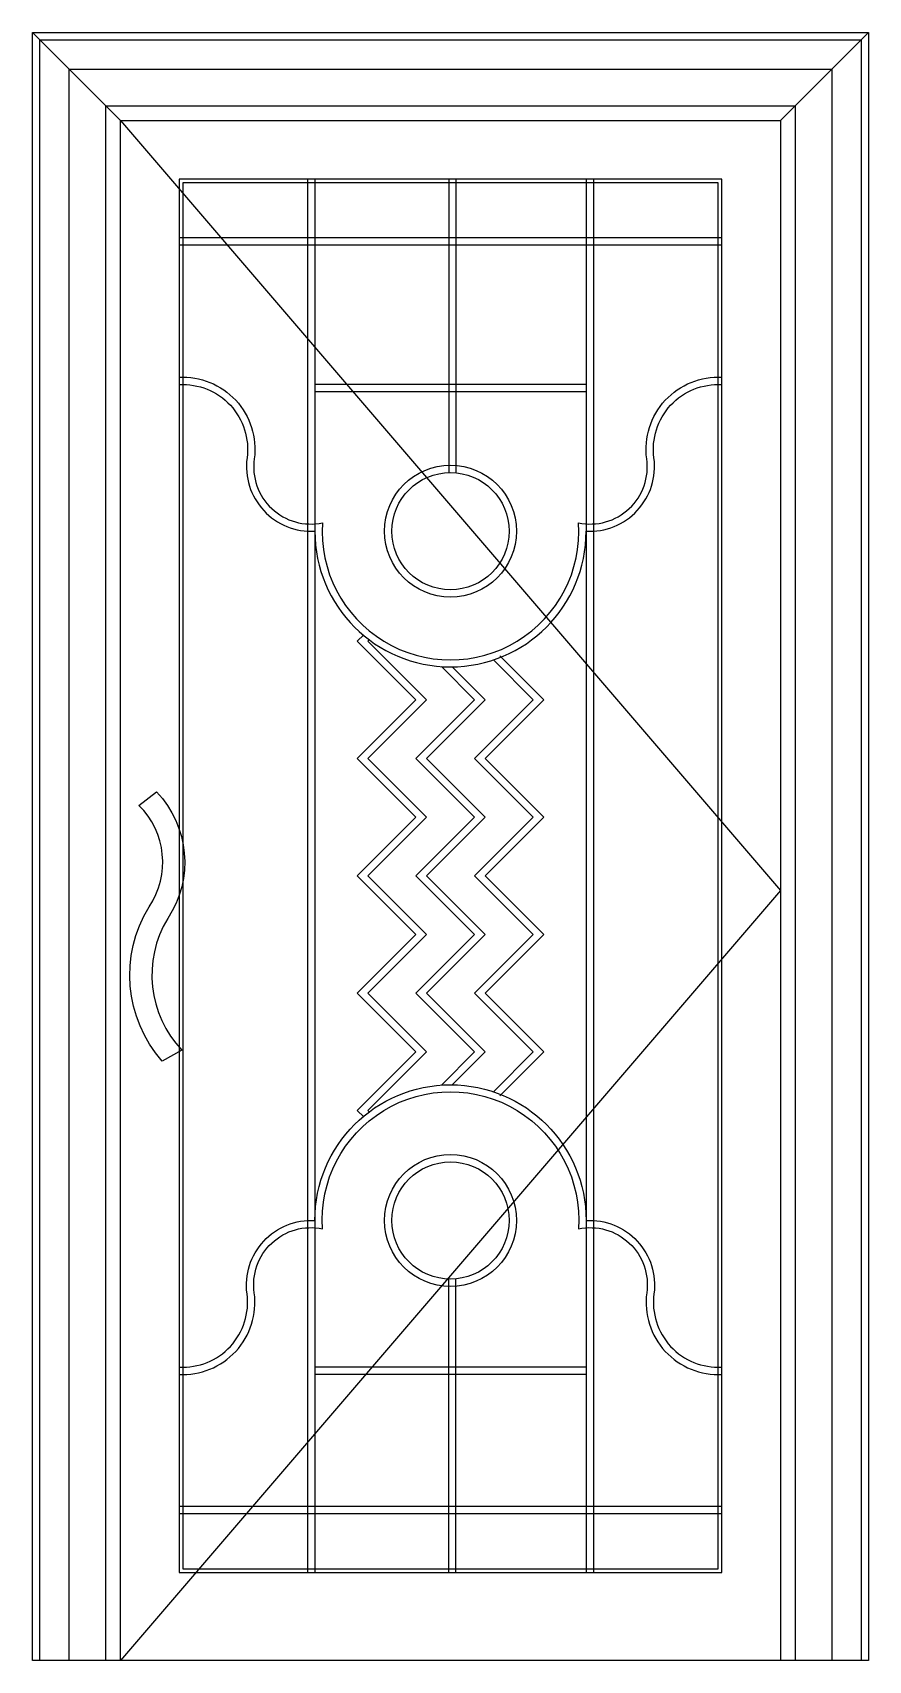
# Model space of a CAD drawing. Header units: metres. Extents: x 0 to 1140, y 0 to 2220.
import ezdxf

# ---------------------------------------------------------------- set-up
doc = ezdxf.new("R2010")
doc.units = ezdxf.units.M
for name, color, linetype in [('2', 2, 'Continuous'), ('3', 3, 'Continuous'), ('4', 4, 'Continuous'), ('7', 7, 'Continuous'), ('BH', 3, 'Continuous')]:
    doc.layers.add(name, color=color, linetype=linetype)

msp = doc.modelspace()

# ---------------------------------------------------------------- linework, layer by layer
at = {"layer": '2'}
msp.add_line((1140.04, 0), (0, 0), dxfattribs=at)
at = {"layer": '3'}
for p, q in [((120, 2100), (0, 2220)), ((1140.04, 2220), (1020.04, 2100))]:
    msp.add_line(p, q, dxfattribs=at)
for points in [[(10, 0), (10, 2210), (1130.04, 2210), (1130.04, 0)], [(50, 0), (50, 2170), (1090.04, 2170), (1090.04, 0)], [(100, 0), (100, 2120), (1040.04, 2120), (1040.04, 0)], [(120, 2100), (1020.04, 1050), (120, 0)]]:
    msp.add_lwpolyline(points, dxfattribs=at)
for points in [[(940.04, 120), (940.04, 2020), (200, 2020), (200, 120)], [(935.04, 125), (935.04, 2015), (205, 2015), (205, 125)]]:
    msp.add_lwpolyline(points, close=True, dxfattribs=at)
at = {"layer": '4'}
for points in [[(0, 0), (0, 2220), (1140.04, 2220), (1140.04, 0)], [(120, 0), (120, 2100), (1020.04, 2100), (1020.04, 0)]]:
    msp.add_lwpolyline(points, dxfattribs=at)
at = {"layer": '7'}
for points in [[(940.04, 1940), (200, 1940)], [(940.04, 1930), (200, 1930)]]:
    msp.add_lwpolyline(points, dxfattribs=at)
msp.add_lwpolyline([(203.82, 832.2), (176.94, 817.18, -0.33), (159.02, 1027.77, 0.36), (145.15, 1166.13), (169.05, 1184.57, -0.35), (184.4, 1011.77, 0.34)], format="xyb", close=True, dxfattribs=at)
at = {"layer": 'BH'}
for p, q in [((755.02, 400), (385.02, 400)), ((755.02, 390), (385.02, 390))]:
    msp.add_line(p, q, dxfattribs=at)
for points in [[(375.02, 2020), (375.02, 120)], [(385.02, 2020), (385.02, 120)], [(567.52, 2020), (567.52, 1620)], [(577.52, 2020), (577.52, 1620)], [(755.02, 2020), (755.02, 120)], [(765.02, 2020), (765.02, 120)], [(755.02, 1740), (385.02, 1740)], [(755.02, 1730), (385.02, 1730)], [(451.69, 741.26), (442.95, 750), (522.95, 830), (442.95, 910), (522.95, 990), (442.95, 1070), (522.95, 1150), (442.95, 1230), (522.95, 1310), (442.95, 1390), (451.69, 1398.74)], [(459.06, 748.03), (457.09, 750), (537.09, 830), (457.09, 910), (537.09, 990), (457.09, 1070), (537.09, 1150), (457.09, 1230), (537.09, 1310), (457.09, 1390), (459.06, 1391.97)], [(557.53, 1355.42), (602.95, 1310), (522.95, 1230), (602.95, 1150), (522.95, 1070), (602.95, 990), (522.95, 910), (602.95, 830), (557.53, 784.58)], [(572.08, 1355.01), (617.09, 1310), (537.09, 1230), (617.09, 1150), (537.09, 1070), (617.09, 990), (537.09, 910), (617.09, 830), (572.08, 784.99)], [(628.47, 1364.48), (682.95, 1310), (602.95, 1230), (682.95, 1150), (602.95, 1070), (682.95, 990), (602.95, 910), (682.95, 830), (628.47, 775.52)], [(637.25, 1369.84), (697.09, 1310), (617.09, 1230), (697.09, 1150), (617.09, 1070), (697.09, 990), (617.09, 910), (697.09, 830), (637.25, 770.16)], [(567.52, 120), (567.52, 520)], [(577.52, 120), (577.52, 520.35)], [(940.04, 210), (200, 210)], [(940.04, 200), (200, 200)]]:
    msp.add_lwpolyline(points, dxfattribs=at)
for points in [[(199.45, 1749.99, -0.47), (302.42, 1638.66, 0.52), (395.39, 1551.4, 1.07), (744.65, 1551.4, 0.52), (837.62, 1638.66, -0.47), (940.59, 1749.99, -0.47)], [(200, 1740, -0.47), (292.51, 1640, 0.47), (385.02, 1540, 1), (755.02, 1540, 0.47), (847.53, 1640, -0.47), (940.04, 1740)], [(200, 400, 0.47), (292.51, 500, -0.47), (385.02, 600, -1), (755.02, 600, -0.47), (847.53, 500, 0.47), (940.04, 400)], [(199.45, 390.01, 0.47), (302.42, 501.34, -0.52), (395.39, 588.6, -1.07), (744.65, 588.6, -0.52), (837.62, 501.34, 0.47), (940.59, 390.01, 0.47)]]:
    msp.add_lwpolyline(points, format="xyb", dxfattribs=at)
for centre, radius in [((570.02, 1540), 90), ((570.02, 1540), 80), ((570.02, 600), 90), ((570.02, 600), 80)]:
    msp.add_circle(centre, radius, dxfattribs=at)

doc.saveas('drawing.dxf')
